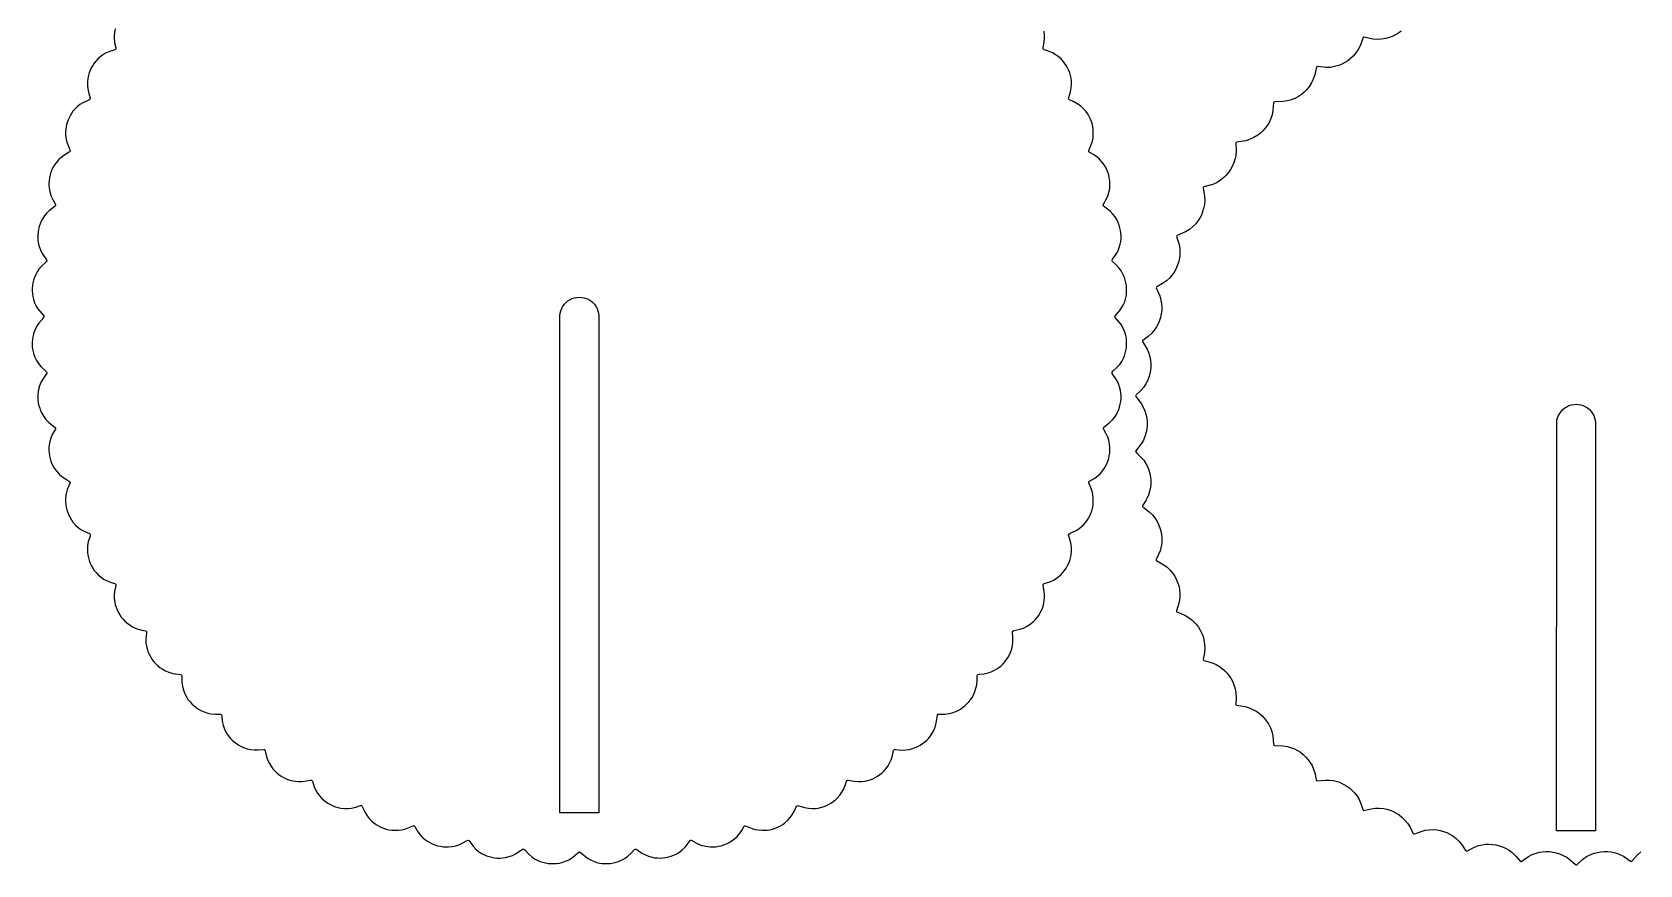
# Model space of a CAD drawing. Header units: centimetres. Extents: x 0.5 to 58.9, y 0.2 to 79.9.
# Drawn here: x 1.24 to 34.26, y 42.69 to 59.8 of the extents above; entities that cross this region are included whole.
import ezdxf

# ---------------------------------------------------------------- set-up
doc = ezdxf.new("R2010")
doc.units = ezdxf.units.CM
doc.layers.get('0').update_dxf_attribs({"lineweight": 25, "true_color": 0xffffff})

msp = doc.modelspace()

# ---------------------------------------------------------------- linework, layer by layer
for p, q in [((2.934, 59.794), (2.927, 59.721)), ((2.949, 59.871), (2.934, 59.794)), ((22.037, 59.745), (22.027, 59.819)), ((29.304, 59.781), (29.243, 59.744)), ((29.36, 59.822), (29.304, 59.781)), ((2.927, 59.721), (2.928, 59.655)), ((2.928, 59.655), (2.943, 59.55)), ((2.953, 59.448), (2.938, 59.438)), ((2.943, 59.55), (2.96, 59.475)), ((2.958, 59.457), (2.953, 59.448)), ((2.96, 59.475), (2.958, 59.457)), ((22.005, 59.475), (22.031, 59.598)), ((22.007, 59.457), (22.005, 59.475)), ((22.012, 59.448), (22.007, 59.457)), ((22.027, 59.438), (22.012, 59.448)), ((22.031, 59.598), (22.038, 59.676)), ((22.038, 59.676), (22.037, 59.745)), ((28.478, 59.441), (28.432, 59.373)), ((28.52, 59.522), (28.478, 59.441)), ((28.58, 59.691), (28.52, 59.522)), ((28.59, 59.698), (28.58, 59.691)), ((28.604, 59.7), (28.59, 59.698)), ((28.78, 59.659), (28.604, 59.7)), ((28.872, 59.652), (28.78, 59.659)), ((28.956, 59.655), (28.872, 59.652)), ((29.044, 59.67), (28.956, 59.655)), ((29.112, 59.688), (29.044, 59.67)), ((29.178, 59.713), (29.112, 59.688)), ((29.243, 59.744), (29.178, 59.713)), ((2.485, 59.117), (2.456, 59.067)), ((2.517, 59.165), (2.485, 59.117)), ((2.553, 59.209), (2.517, 59.165)), ((2.59, 59.249), (2.553, 59.209)), ((2.629, 59.284), (2.59, 59.249)), ((2.689, 59.33), (2.629, 59.284)), ((2.747, 59.365), (2.689, 59.33)), ((2.819, 59.398), (2.747, 59.365)), ((2.938, 59.438), (2.819, 59.398)), ((22.1, 59.414), (22.027, 59.438)), ((22.199, 59.375), (22.1, 59.414)), ((22.256, 59.343), (22.199, 59.375)), ((22.316, 59.301), (22.256, 59.343)), ((22.375, 59.249), (22.316, 59.301)), ((22.412, 59.209), (22.375, 59.249)), ((22.448, 59.165), (22.412, 59.209)), ((22.48, 59.117), (22.448, 59.165)), ((22.508, 59.067), (22.48, 59.117)), ((28.079, 59.116), (27.994, 59.091)), ((28.144, 59.142), (28.079, 59.116)), ((28.207, 59.175), (28.144, 59.142)), ((28.268, 59.214), (28.207, 59.175)), ((28.324, 59.258), (28.268, 59.214)), ((28.374, 59.306), (28.324, 59.258)), ((28.432, 59.373), (28.374, 59.306)), ((2.384, 58.853), (2.376, 58.774)), ((2.396, 58.907), (2.384, 58.853)), ((2.412, 58.961), (2.396, 58.907)), ((2.432, 59.015), (2.412, 58.961)), ((2.456, 59.067), (2.432, 59.015)), ((22.533, 59.015), (22.508, 59.067)), ((22.553, 58.961), (22.533, 59.015)), ((22.569, 58.907), (22.553, 58.961)), ((22.58, 58.853), (22.569, 58.907)), ((22.587, 58.8), (22.58, 58.853)), ((22.59, 58.724), (22.587, 58.8)), ((27.549, 58.817), (27.511, 58.743)), ((27.58, 58.903), (27.549, 58.817)), ((27.619, 59.079), (27.58, 58.903)), ((27.628, 59.088), (27.619, 59.079)), ((27.642, 59.092), (27.628, 59.088)), ((27.819, 59.073), (27.642, 59.092)), ((27.912, 59.077), (27.819, 59.073)), ((27.994, 59.091), (27.912, 59.077)), ((2.376, 58.774), (2.376, 58.7)), ((2.376, 58.7), (2.383, 58.634)), ((2.383, 58.634), (2.404, 58.542)), ((2.404, 58.542), (2.435, 58.445)), ((22.529, 58.433), (22.533, 58.46)), ((22.533, 58.46), (22.57, 58.576)), ((22.57, 58.576), (22.585, 58.655)), ((22.585, 58.655), (22.59, 58.724)), ((27.253, 58.479), (27.192, 58.445)), ((27.312, 58.52), (27.253, 58.479)), ((27.367, 58.565), (27.312, 58.52)), ((27.417, 58.616), (27.367, 58.565)), ((27.462, 58.669), (27.417, 58.616)), ((27.511, 58.743), (27.462, 58.669)), ((2.048, 58.128), (2.019, 58.08)), ((2.08, 58.173), (2.048, 58.128)), ((2.115, 58.214), (2.08, 58.173)), ((2.169, 58.267), (2.115, 58.214)), ((2.224, 58.31), (2.169, 58.267)), ((2.293, 58.353), (2.224, 58.31)), ((2.405, 58.404), (2.293, 58.353)), ((2.429, 58.419), (2.405, 58.404)), ((2.434, 58.428), (2.429, 58.419)), ((2.435, 58.445), (2.434, 58.428)), ((22.533, 58.423), (22.529, 58.433)), ((22.546, 58.411), (22.533, 58.423)), ((22.641, 58.369), (22.546, 58.411)), ((22.723, 58.323), (22.641, 58.369)), ((22.777, 58.283), (22.723, 58.323)), ((22.832, 58.233), (22.777, 58.283)), ((22.885, 58.173), (22.832, 58.233)), ((22.917, 58.128), (22.885, 58.173)), ((22.946, 58.08), (22.917, 58.128)), ((26.728, 58.187), (26.71, 58.1)), ((26.742, 58.352), (26.728, 58.187)), ((26.75, 58.362), (26.742, 58.352)), ((26.763, 58.368), (26.75, 58.362)), ((26.94, 58.372), (26.763, 58.368)), ((27.03, 58.387), (26.94, 58.372)), ((27.11, 58.41), (27.03, 58.387)), ((27.192, 58.445), (27.11, 58.41)), ((1.931, 57.809), (1.927, 57.754)), ((1.94, 57.864), (1.931, 57.809)), ((1.953, 57.92), (1.94, 57.864)), ((1.971, 57.975), (1.953, 57.92)), ((1.993, 58.028), (1.971, 57.975)), ((2.019, 58.08), (1.993, 58.028)), ((22.972, 58.028), (22.946, 58.08)), ((22.994, 57.975), (22.972, 58.028)), ((23.012, 57.92), (22.994, 57.975)), ((23.025, 57.864), (23.012, 57.92)), ((23.034, 57.809), (23.025, 57.864)), ((23.038, 57.754), (23.034, 57.809)), ((26.57, 57.827), (26.522, 57.773)), ((26.612, 57.884), (26.57, 57.827)), ((26.647, 57.943), (26.612, 57.884)), ((26.685, 58.023), (26.647, 57.943)), ((26.71, 58.1), (26.685, 58.023)), ((1.927, 57.754), (1.928, 57.676)), ((1.928, 57.676), (1.937, 57.604)), ((1.937, 57.604), (1.952, 57.54)), ((1.952, 57.54), (2.021, 57.366)), ((22.944, 57.366), (23.001, 57.503)), ((23.001, 57.503), (23.018, 57.56)), ((23.018, 57.56), (23.032, 57.627)), ((23.032, 57.627), (23.038, 57.701)), ((23.038, 57.701), (23.038, 57.754)), ((25.97, 57.532), (25.964, 57.521)), ((25.964, 57.521), (25.971, 57.353)), ((25.982, 57.539), (25.97, 57.532)), ((26.172, 57.569), (25.982, 57.539)), ((26.262, 57.598), (26.172, 57.569)), ((26.338, 57.634), (26.262, 57.598)), ((26.415, 57.681), (26.338, 57.634)), ((26.47, 57.725), (26.415, 57.681)), ((26.522, 57.773), (26.47, 57.725)), ((1.781, 57.173), (1.732, 57.115)), ((1.831, 57.22), (1.781, 57.173)), ((1.895, 57.268), (1.831, 57.22)), ((2.005, 57.332), (1.895, 57.268)), ((2.018, 57.346), (2.005, 57.332)), ((2.022, 57.355), (2.018, 57.346)), ((2.021, 57.366), (2.022, 57.355)), ((22.944, 57.35), (22.944, 57.366)), ((22.955, 57.337), (22.944, 57.35)), ((23.041, 57.286), (22.955, 57.337)), ((23.117, 57.234), (23.041, 57.286)), ((23.167, 57.189), (23.117, 57.234)), ((23.216, 57.135), (23.167, 57.189)), ((23.263, 57.072), (23.216, 57.135)), ((25.947, 57.185), (25.92, 57.101)), ((25.964, 57.264), (25.947, 57.185)), ((25.971, 57.353), (25.964, 57.264)), ((1.598, 56.809), (1.59, 56.752)), ((1.611, 56.865), (1.598, 56.809)), ((1.628, 56.92), (1.611, 56.865)), ((1.649, 56.974), (1.628, 56.92)), ((1.674, 57.024), (1.649, 56.974)), ((1.702, 57.072), (1.674, 57.024)), ((1.732, 57.115), (1.702, 57.072)), ((23.291, 57.024), (23.263, 57.072)), ((23.316, 56.974), (23.291, 57.024)), ((23.337, 56.92), (23.316, 56.974)), ((23.354, 56.865), (23.337, 56.92)), ((23.367, 56.809), (23.354, 56.865)), ((23.375, 56.752), (23.367, 56.809)), ((25.721, 56.813), (25.65, 56.756)), ((25.77, 56.862), (25.721, 56.813)), ((25.816, 56.917), (25.77, 56.862)), ((25.857, 56.976), (25.816, 56.917)), ((25.892, 57.038), (25.857, 56.976)), ((25.92, 57.101), (25.892, 57.038)), ((1.59, 56.752), (1.586, 56.696)), ((1.586, 56.696), (1.587, 56.641)), ((1.587, 56.641), (1.595, 56.562)), ((1.595, 56.562), (1.611, 56.491)), ((1.611, 56.491), (1.632, 56.427)), ((23.341, 56.447), (23.36, 56.514)), ((23.36, 56.514), (23.374, 56.588)), ((23.374, 56.588), (23.378, 56.641)), ((23.379, 56.696), (23.375, 56.752)), ((23.378, 56.641), (23.379, 56.696)), ((25.3, 56.611), (25.296, 56.598)), ((25.296, 56.598), (25.324, 56.432)), ((25.311, 56.62), (25.3, 56.611)), ((25.494, 56.672), (25.311, 56.62)), ((25.579, 56.712), (25.494, 56.672)), ((25.65, 56.756), (25.579, 56.712)), ((1.716, 56.226), (1.598, 56.136)), ((1.632, 56.427), (1.671, 56.344)), ((1.671, 56.344), (1.721, 56.257)), ((1.723, 56.24), (1.716, 56.226)), ((1.721, 56.257), (1.723, 56.24)), ((23.242, 56.245), (23.247, 56.263)), ((23.243, 56.235), (23.242, 56.245)), ((23.249, 56.226), (23.243, 56.235)), ((23.247, 56.263), (23.31, 56.374)), ((23.381, 56.123), (23.249, 56.226)), ((23.31, 56.374), (23.341, 56.447)), ((25.304, 56.174), (25.284, 56.108)), ((25.321, 56.26), (25.304, 56.174)), ((25.328, 56.342), (25.321, 56.26)), ((25.324, 56.432), (25.328, 56.342)), ((1.387, 55.808), (1.373, 55.753)), ((1.406, 55.862), (1.387, 55.808)), ((1.428, 55.913), (1.406, 55.862)), ((1.453, 55.961), (1.428, 55.913)), ((1.495, 56.025), (1.453, 55.961)), ((1.539, 56.079), (1.495, 56.025)), ((1.598, 56.136), (1.539, 56.079)), ((23.441, 56.062), (23.381, 56.123)), ((23.485, 56.004), (23.441, 56.062)), ((23.525, 55.937), (23.485, 56.004)), ((23.549, 55.888), (23.525, 55.937)), ((23.569, 55.835), (23.549, 55.888)), ((23.585, 55.781), (23.569, 55.835)), ((25.141, 55.864), (25.078, 55.799)), ((25.185, 55.919), (25.141, 55.864)), ((25.223, 55.979), (25.185, 55.919)), ((25.257, 56.042), (25.223, 55.979)), ((25.284, 56.108), (25.257, 56.042)), ((1.358, 55.638), (1.357, 55.581)), ((1.357, 55.581), (1.36, 55.525)), ((1.363, 55.696), (1.358, 55.638)), ((1.36, 55.525), (1.368, 55.471)), ((1.373, 55.753), (1.363, 55.696)), ((23.597, 55.724), (23.585, 55.781)), ((23.592, 55.445), (23.601, 55.498)), ((23.605, 55.667), (23.597, 55.724)), ((23.601, 55.498), (23.607, 55.553)), ((23.608, 55.609), (23.605, 55.667)), ((23.607, 55.553), (23.608, 55.609)), ((24.751, 55.612), (24.749, 55.599)), ((24.749, 55.599), (24.798, 55.436)), ((24.76, 55.623), (24.751, 55.612)), ((24.934, 55.697), (24.76, 55.623)), ((25.013, 55.746), (24.934, 55.697)), ((25.078, 55.799), (25.013, 55.746)), ((1.368, 55.471), (1.386, 55.395)), ((1.386, 55.395), (1.41, 55.327)), ((1.41, 55.327), (1.448, 55.251)), ((1.448, 55.251), (1.538, 55.122)), ((23.435, 55.135), (23.507, 55.235)), ((23.507, 55.235), (23.546, 55.307)), ((23.546, 55.307), (23.572, 55.372)), ((23.572, 55.372), (23.592, 55.445)), ((24.798, 55.436), (24.813, 55.347)), ((24.813, 55.199), (24.803, 55.131)), ((24.813, 55.347), (24.816, 55.265)), ((24.816, 55.265), (24.813, 55.199)), ((1.343, 54.873), (1.308, 54.806)), ((1.382, 54.931), (1.343, 54.873)), ((1.434, 54.992), (1.382, 54.931)), ((1.524, 55.073), (1.434, 54.992)), ((1.541, 55.095), (1.524, 55.073)), ((1.538, 55.122), (1.543, 55.105)), ((1.543, 55.105), (1.541, 55.095)), ((23.422, 55.1), (23.423, 55.11)), ((23.43, 55.085), (23.422, 55.1)), ((23.423, 55.11), (23.435, 55.135)), ((23.506, 55.016), (23.43, 55.085)), ((23.57, 54.947), (23.506, 55.016)), ((23.609, 54.893), (23.57, 54.947)), ((23.646, 54.829), (23.609, 54.893)), ((23.678, 54.757), (23.646, 54.829)), ((24.698, 54.869), (24.659, 54.812)), ((24.733, 54.93), (24.698, 54.869)), ((24.762, 54.995), (24.733, 54.93)), ((24.786, 55.063), (24.762, 54.995)), ((24.803, 55.131), (24.786, 55.063)), ((1.247, 54.593), (1.242, 54.535)), ((1.242, 54.535), (1.242, 54.477)), ((1.256, 54.65), (1.247, 54.593)), ((1.27, 54.704), (1.256, 54.65)), ((1.287, 54.757), (1.27, 54.704)), ((1.308, 54.806), (1.287, 54.757)), ((23.695, 54.704), (23.678, 54.757)), ((23.709, 54.65), (23.695, 54.704)), ((23.718, 54.593), (23.709, 54.65)), ((23.723, 54.535), (23.718, 54.593)), ((23.723, 54.477), (23.723, 54.535)), ((24.334, 54.557), (24.331, 54.545)), ((24.331, 54.545), (24.402, 54.382)), ((24.343, 54.568), (24.334, 54.557)), ((24.46, 54.633), (24.343, 54.568)), ((24.544, 54.692), (24.46, 54.633)), ((24.602, 54.746), (24.544, 54.692)), ((24.659, 54.812), (24.602, 54.746)), ((1.242, 54.477), (1.246, 54.42)), ((1.246, 54.42), (1.255, 54.365)), ((1.255, 54.365), (1.267, 54.311)), ((1.267, 54.311), (1.292, 54.237)), ((1.292, 54.237), (1.323, 54.171)), ((1.323, 54.171), (1.356, 54.114)), ((12.121, 54.122), (12.145, 54.166)), ((12.145, 54.166), (12.174, 54.207)), ((12.174, 54.207), (12.209, 54.244)), ((12.209, 54.244), (12.247, 54.276)), ((12.247, 54.276), (12.29, 54.303)), ((12.29, 54.303), (12.335, 54.324)), ((12.335, 54.324), (12.383, 54.339)), ((12.383, 54.339), (12.432, 54.349)), ((12.432, 54.349), (12.482, 54.352)), ((12.482, 54.352), (12.533, 54.349)), ((12.533, 54.349), (12.582, 54.339)), ((12.582, 54.339), (12.63, 54.324)), ((12.63, 54.324), (12.675, 54.303)), ((12.675, 54.303), (12.718, 54.276)), ((12.718, 54.276), (12.756, 54.244)), ((12.756, 54.244), (12.791, 54.207)), ((12.791, 54.207), (12.82, 54.166)), ((12.82, 54.166), (12.844, 54.122)), ((23.62, 54.132), (23.653, 54.192)), ((23.653, 54.192), (23.682, 54.261)), ((23.682, 54.261), (23.698, 54.311)), ((23.698, 54.311), (23.71, 54.365)), ((23.71, 54.365), (23.719, 54.42)), ((23.719, 54.42), (23.723, 54.477)), ((24.402, 54.382), (24.427, 54.295)), ((24.427, 54.295), (24.441, 54.214)), ((24.441, 54.214), (24.445, 54.148)), ((1.356, 54.114), (1.478, 53.968)), ((1.478, 53.936), (1.379, 53.822)), ((1.478, 53.968), (1.483, 53.952)), ((1.483, 53.952), (1.478, 53.936)), ((12.082, 43.752), (12.083, 53.977)), ((12.083, 53.977), (12.09, 54.027)), ((12.09, 54.027), (12.102, 54.076)), ((12.102, 54.076), (12.121, 54.122)), ((12.844, 54.122), (12.863, 54.076)), ((12.863, 54.076), (12.875, 54.027)), ((12.875, 54.027), (12.882, 53.977)), ((12.882, 53.977), (12.882, 43.752)), ((23.482, 53.952), (23.487, 53.968)), ((23.487, 53.936), (23.482, 53.952)), ((23.487, 53.968), (23.586, 54.082)), ((23.609, 53.79), (23.487, 53.936)), ((23.586, 54.082), (23.62, 54.132)), ((24.398, 53.871), (24.371, 53.806)), ((24.42, 53.939), (24.398, 53.871)), ((24.435, 54.009), (24.42, 53.939)), ((24.443, 54.08), (24.435, 54.009)), ((24.445, 54.148), (24.443, 54.08)), ((1.255, 53.539), (1.246, 53.484)), ((1.267, 53.593), (1.255, 53.539)), ((1.283, 53.643), (1.267, 53.593)), ((1.312, 53.712), (1.283, 53.643)), ((1.345, 53.772), (1.312, 53.712)), ((1.379, 53.822), (1.345, 53.772)), ((23.642, 53.733), (23.609, 53.79)), ((23.673, 53.667), (23.642, 53.733)), ((23.698, 53.593), (23.673, 53.667)), ((23.71, 53.539), (23.698, 53.593)), ((23.719, 53.484), (23.71, 53.539)), ((24.164, 53.544), (24.058, 53.466)), ((24.24, 53.613), (24.164, 53.544)), ((24.291, 53.673), (24.24, 53.613)), ((24.339, 53.745), (24.291, 53.673)), ((24.371, 53.806), (24.339, 53.745)), ((1.242, 53.427), (1.241, 53.398)), ((1.241, 53.398), (1.244, 53.34)), ((1.246, 53.484), (1.242, 53.427)), ((1.244, 53.34), (1.251, 53.283)), ((1.251, 53.283), (1.263, 53.227)), ((1.263, 53.227), (1.278, 53.173)), ((1.278, 53.173), (1.297, 53.122)), ((23.678, 53.147), (23.695, 53.2)), ((23.695, 53.2), (23.709, 53.254)), ((23.709, 53.254), (23.718, 53.311)), ((23.718, 53.311), (23.723, 53.369)), ((23.723, 53.427), (23.719, 53.484)), ((23.723, 53.369), (23.723, 53.427)), ((24.05, 53.454), (24.049, 53.441)), ((24.049, 53.441), (24.141, 53.287)), ((24.058, 53.466), (24.05, 53.454)), ((24.141, 53.287), (24.177, 53.204)), ((24.177, 53.204), (24.2, 53.125)), ((1.297, 53.122), (1.331, 53.052)), ((1.331, 53.052), (1.369, 52.991)), ((1.369, 52.991), (1.421, 52.926)), ((1.421, 52.926), (1.535, 52.819)), ((23.441, 52.831), (23.531, 52.912)), ((23.531, 52.912), (23.583, 52.973)), ((23.583, 52.973), (23.622, 53.031)), ((23.622, 53.031), (23.657, 53.098)), ((23.657, 53.098), (23.678, 53.147)), ((24.2, 53.125), (24.212, 53.06)), ((24.212, 52.849), (24.2, 52.779)), ((24.212, 53.06), (24.219, 52.991)), ((24.219, 52.92), (24.212, 52.849)), ((24.219, 52.991), (24.219, 52.92)), ((1.393, 52.532), (1.373, 52.459)), ((1.419, 52.597), (1.393, 52.532)), ((1.458, 52.669), (1.419, 52.597)), ((1.529, 52.769), (1.458, 52.669)), ((1.542, 52.794), (1.529, 52.769)), ((1.535, 52.819), (1.542, 52.804)), ((1.542, 52.804), (1.542, 52.794)), ((23.422, 52.799), (23.424, 52.809)), ((23.427, 52.782), (23.422, 52.799)), ((23.424, 52.809), (23.441, 52.831)), ((23.517, 52.653), (23.427, 52.782)), ((23.555, 52.577), (23.517, 52.653)), ((23.579, 52.509), (23.555, 52.577)), ((23.597, 52.433), (23.579, 52.509)), ((24.117, 52.57), (24.074, 52.503)), ((24.156, 52.647), (24.117, 52.57)), ((24.181, 52.711), (24.156, 52.647)), ((24.2, 52.779), (24.181, 52.711)), ((1.358, 52.351), (1.357, 52.295)), ((1.357, 52.295), (1.36, 52.237)), ((1.364, 52.406), (1.358, 52.351)), ((1.36, 52.237), (1.368, 52.18)), ((1.373, 52.459), (1.364, 52.406)), ((1.368, 52.18), (1.38, 52.123)), ((23.592, 52.151), (23.602, 52.208)), ((23.605, 52.379), (23.597, 52.433)), ((23.602, 52.208), (23.607, 52.266)), ((23.608, 52.323), (23.605, 52.379)), ((23.607, 52.266), (23.608, 52.323)), ((23.912, 52.337), (23.907, 52.324)), ((23.907, 52.324), (23.908, 52.311)), ((23.908, 52.311), (24.019, 52.169)), ((24.008, 52.426), (23.912, 52.337)), ((24.074, 52.503), (24.008, 52.426)), ((1.38, 52.123), (1.396, 52.069)), ((1.396, 52.069), (1.416, 52.016)), ((1.416, 52.016), (1.44, 51.967)), ((1.44, 51.967), (1.48, 51.9)), ((1.48, 51.9), (1.524, 51.842)), ((23.426, 51.825), (23.47, 51.879)), ((23.47, 51.879), (23.512, 51.943)), ((23.512, 51.943), (23.537, 51.991)), ((23.537, 51.991), (23.559, 52.042)), ((23.559, 52.042), (23.578, 52.096)), ((23.578, 52.096), (23.592, 52.151)), ((24.019, 52.169), (24.065, 52.09)), ((24.065, 52.09), (24.098, 52.014)), ((24.098, 52.014), (24.124, 51.928)), ((24.124, 51.928), (24.136, 51.86)), ((24.136, 51.86), (24.143, 51.789)), ((32.562, 51.827), (32.574, 51.876)), ((32.574, 51.876), (32.593, 51.922)), ((32.593, 51.922), (32.617, 51.966)), ((32.617, 51.966), (32.647, 52.007)), ((32.647, 52.007), (32.681, 52.044)), ((32.681, 52.044), (32.72, 52.076)), ((32.72, 52.076), (32.762, 52.103)), ((32.762, 52.103), (32.808, 52.124)), ((32.808, 52.124), (32.855, 52.139)), ((32.855, 52.139), (32.905, 52.149)), ((32.905, 52.149), (32.955, 52.152)), ((32.955, 52.152), (33.005, 52.149)), ((33.005, 52.149), (33.054, 52.139)), ((33.054, 52.139), (33.102, 52.124)), ((33.102, 52.124), (33.148, 52.103)), ((33.148, 52.103), (33.19, 52.076)), ((33.19, 52.076), (33.229, 52.044)), ((33.229, 52.044), (33.263, 52.007)), ((33.263, 52.007), (33.293, 51.966)), ((33.293, 51.966), (33.317, 51.922)), ((33.317, 51.922), (33.335, 51.876)), ((33.335, 51.876), (33.348, 51.827)), ((1.524, 51.842), (1.583, 51.781)), ((1.583, 51.781), (1.716, 51.678)), ((1.655, 51.53), (1.624, 51.457)), ((1.718, 51.641), (1.655, 51.53)), ((1.716, 51.678), (1.722, 51.669)), ((1.723, 51.659), (1.718, 51.641)), ((1.722, 51.669), (1.723, 51.659)), ((23.242, 51.664), (23.249, 51.678)), ((23.244, 51.647), (23.242, 51.664)), ((23.294, 51.56), (23.244, 51.647)), ((23.249, 51.678), (23.367, 51.768)), ((23.333, 51.477), (23.294, 51.56)), ((23.367, 51.768), (23.426, 51.825)), ((24.124, 51.578), (24.099, 51.492)), ((24.137, 51.646), (24.124, 51.578)), ((24.143, 51.717), (24.137, 51.646)), ((24.143, 51.789), (24.143, 51.717)), ((32.555, 43.385), (32.556, 51.777)), ((32.556, 51.777), (32.562, 51.827)), ((33.348, 51.827), (33.354, 51.777)), ((33.354, 51.777), (33.355, 43.385)), ((1.587, 51.263), (1.586, 51.208)), ((1.586, 51.208), (1.59, 51.152)), ((1.591, 51.316), (1.587, 51.263)), ((1.605, 51.39), (1.591, 51.316)), ((1.624, 51.457), (1.605, 51.39)), ((23.354, 51.413), (23.333, 51.477)), ((23.37, 51.342), (23.354, 51.413)), ((23.378, 51.263), (23.37, 51.342)), ((23.375, 51.152), (23.379, 51.208)), ((23.379, 51.208), (23.378, 51.263)), ((23.91, 51.198), (23.907, 51.189)), ((23.907, 51.189), (23.908, 51.176)), ((24.02, 51.337), (23.91, 51.198)), ((24.066, 51.416), (24.02, 51.337)), ((24.099, 51.492), (24.066, 51.416)), ((1.59, 51.152), (1.598, 51.095)), ((1.598, 51.095), (1.611, 51.039)), ((1.611, 51.039), (1.628, 50.984)), ((1.628, 50.984), (1.649, 50.93)), ((1.649, 50.93), (1.674, 50.88)), ((1.674, 50.88), (1.702, 50.832)), ((23.263, 50.832), (23.291, 50.88)), ((23.291, 50.88), (23.316, 50.93)), ((23.316, 50.93), (23.337, 50.984)), ((23.337, 50.984), (23.354, 51.039)), ((23.354, 51.039), (23.367, 51.095)), ((23.367, 51.095), (23.375, 51.152)), ((23.908, 51.176), (23.925, 51.154)), ((23.925, 51.154), (24.017, 51.068)), ((24.017, 51.068), (24.073, 51.002)), ((24.073, 51.002), (24.116, 50.936)), ((24.116, 50.936), (24.155, 50.859)), ((24.155, 50.859), (24.18, 50.795)), ((1.702, 50.832), (1.748, 50.769)), ((1.748, 50.769), (1.798, 50.715)), ((1.798, 50.715), (1.848, 50.67)), ((1.848, 50.67), (1.924, 50.618)), ((1.924, 50.618), (2.01, 50.567)), ((2.021, 50.538), (1.964, 50.401)), ((2.01, 50.567), (2.021, 50.554)), ((2.021, 50.554), (2.021, 50.538)), ((22.943, 50.549), (22.947, 50.558)), ((22.944, 50.538), (22.943, 50.549)), ((23.013, 50.364), (22.944, 50.538)), ((22.947, 50.558), (22.96, 50.572)), ((22.96, 50.572), (23.07, 50.636)), ((23.07, 50.636), (23.134, 50.684)), ((23.134, 50.684), (23.184, 50.731)), ((23.184, 50.731), (23.232, 50.789)), ((23.232, 50.789), (23.263, 50.832)), ((24.18, 50.795), (24.199, 50.727)), ((24.199, 50.727), (24.212, 50.657)), ((24.212, 50.657), (24.219, 50.586)), ((24.219, 50.586), (24.219, 50.515)), ((1.933, 50.277), (1.927, 50.203)), ((1.927, 50.203), (1.927, 50.15)), ((1.947, 50.344), (1.933, 50.277)), ((1.964, 50.401), (1.947, 50.344)), ((23.028, 50.3), (23.013, 50.364)), ((23.037, 50.228), (23.028, 50.3)), ((23.038, 50.15), (23.037, 50.228)), ((24.171, 50.284), (24.126, 50.19)), ((24.195, 50.361), (24.171, 50.284)), ((24.212, 50.446), (24.195, 50.361)), ((24.219, 50.515), (24.212, 50.446)), ((1.927, 50.15), (1.931, 50.095)), ((1.931, 50.095), (1.94, 50.04)), ((1.94, 50.04), (1.953, 49.984)), ((1.953, 49.984), (1.971, 49.929)), ((1.971, 49.929), (1.993, 49.876)), ((1.993, 49.876), (2.019, 49.824)), ((22.946, 49.824), (22.972, 49.876)), ((22.972, 49.876), (22.994, 49.929)), ((22.994, 49.929), (23.012, 49.984)), ((23.012, 49.984), (23.025, 50.04)), ((23.025, 50.04), (23.034, 50.095)), ((23.034, 50.095), (23.038, 50.15)), ((24.051, 50.068), (24.049, 50.055)), ((24.049, 50.055), (24.054, 50.042)), ((24.126, 50.19), (24.051, 50.068)), ((24.054, 50.042), (24.187, 49.941)), ((24.187, 49.941), (24.251, 49.879)), ((24.251, 49.879), (24.303, 49.815)), ((2.019, 49.824), (2.048, 49.776)), ((2.048, 49.776), (2.08, 49.731)), ((2.08, 49.731), (2.133, 49.671)), ((2.133, 49.671), (2.188, 49.621)), ((2.188, 49.621), (2.242, 49.581)), ((2.242, 49.581), (2.324, 49.535)), ((2.324, 49.535), (2.419, 49.493)), ((22.56, 49.5), (22.672, 49.551)), ((22.672, 49.551), (22.741, 49.594)), ((22.741, 49.594), (22.796, 49.637)), ((22.796, 49.637), (22.85, 49.69)), ((22.85, 49.69), (22.885, 49.731)), ((22.885, 49.731), (22.917, 49.776)), ((22.917, 49.776), (22.946, 49.824)), ((24.303, 49.815), (24.349, 49.741)), ((24.349, 49.741), (24.38, 49.679)), ((24.38, 49.679), (24.406, 49.612)), ((24.406, 49.612), (24.425, 49.544)), ((24.425, 49.544), (24.438, 49.473)), ((2.38, 49.249), (2.375, 49.18)), ((2.395, 49.328), (2.38, 49.249)), ((2.432, 49.444), (2.395, 49.328)), ((2.419, 49.493), (2.432, 49.481)), ((2.432, 49.481), (2.436, 49.471)), ((2.436, 49.471), (2.432, 49.444)), ((22.53, 49.459), (22.531, 49.476)), ((22.561, 49.361), (22.53, 49.459)), ((22.531, 49.476), (22.536, 49.485)), ((22.536, 49.485), (22.56, 49.5)), ((22.582, 49.27), (22.561, 49.361)), ((22.589, 49.204), (22.582, 49.27)), ((22.589, 49.13), (22.589, 49.204)), ((24.432, 49.23), (24.408, 49.139)), ((24.443, 49.313), (24.432, 49.23)), ((24.438, 49.473), (24.444, 49.403)), ((24.444, 49.403), (24.443, 49.313)), ((2.375, 49.18), (2.378, 49.104)), ((2.378, 49.104), (2.384, 49.051)), ((2.384, 49.051), (2.396, 48.997)), ((2.396, 48.997), (2.412, 48.943)), ((2.412, 48.943), (2.432, 48.889)), ((2.432, 48.889), (2.456, 48.837)), ((22.508, 48.837), (22.533, 48.889)), ((22.533, 48.889), (22.553, 48.943)), ((22.553, 48.943), (22.569, 48.997)), ((22.569, 48.997), (22.58, 49.051)), ((22.58, 49.051), (22.589, 49.13)), ((24.408, 49.139), (24.332, 48.965)), ((24.332, 48.965), (24.332, 48.951)), ((24.332, 48.951), (24.339, 48.94)), ((24.339, 48.94), (24.486, 48.855)), ((2.456, 48.837), (2.485, 48.787)), ((2.485, 48.787), (2.517, 48.739)), ((2.517, 48.739), (2.553, 48.695)), ((2.553, 48.695), (2.59, 48.655)), ((2.59, 48.655), (2.649, 48.603)), ((2.649, 48.603), (2.708, 48.561)), ((2.708, 48.561), (2.766, 48.529)), ((22.218, 48.539), (22.276, 48.574)), ((22.276, 48.574), (22.336, 48.62)), ((22.336, 48.62), (22.375, 48.655)), ((22.375, 48.655), (22.412, 48.695)), ((22.412, 48.695), (22.448, 48.739)), ((22.448, 48.739), (22.48, 48.787)), ((22.48, 48.787), (22.508, 48.837)), ((24.486, 48.855), (24.557, 48.801)), ((24.557, 48.801), (24.616, 48.744)), ((24.616, 48.744), (24.671, 48.675)), ((24.671, 48.675), (24.709, 48.617)), ((24.709, 48.617), (24.743, 48.555)), ((24.743, 48.555), (24.77, 48.489)), ((2.766, 48.529), (2.865, 48.49)), ((2.865, 48.49), (2.938, 48.466)), ((2.934, 48.306), (2.927, 48.228)), ((2.927, 48.228), (2.928, 48.159)), ((2.96, 48.429), (2.934, 48.306)), ((2.938, 48.466), (2.953, 48.456)), ((2.953, 48.456), (2.958, 48.447)), ((2.958, 48.447), (2.96, 48.429)), ((22.005, 48.429), (22.007, 48.447)), ((22.022, 48.354), (22.005, 48.429)), ((22.007, 48.447), (22.012, 48.456)), ((22.012, 48.456), (22.027, 48.466)), ((22.037, 48.249), (22.022, 48.354)), ((22.027, 48.466), (22.146, 48.506)), ((22.038, 48.183), (22.037, 48.249)), ((22.146, 48.506), (22.218, 48.539)), ((24.77, 48.489), (24.792, 48.42)), ((24.792, 48.42), (24.806, 48.352)), ((24.806, 48.352), (24.816, 48.263)), ((24.816, 48.263), (24.815, 48.179)), ((2.928, 48.159), (2.938, 48.085)), ((2.938, 48.085), (2.949, 48.033)), ((2.949, 48.033), (2.965, 47.981)), ((2.965, 47.981), (2.986, 47.928)), ((2.986, 47.928), (3.011, 47.877)), ((21.954, 47.877), (21.979, 47.928)), ((21.979, 47.928), (22, 47.981)), ((22, 47.981), (22.016, 48.033)), ((22.016, 48.033), (22.031, 48.11)), ((22.031, 48.11), (22.038, 48.183)), ((24.802, 48.086), (24.75, 47.91)), ((24.75, 47.91), (24.75, 47.896)), ((24.75, 47.896), (24.756, 47.885)), ((24.756, 47.885), (24.918, 47.815)), ((24.815, 48.179), (24.802, 48.086)), ((3.011, 47.877), (3.04, 47.827)), ((3.04, 47.827), (3.073, 47.779)), ((3.073, 47.779), (3.109, 47.735)), ((3.109, 47.735), (3.148, 47.694)), ((3.148, 47.694), (3.189, 47.657)), ((3.189, 47.657), (3.253, 47.61)), ((3.253, 47.61), (3.317, 47.573)), ((3.317, 47.573), (3.378, 47.546)), ((21.531, 47.528), (21.607, 47.554)), ((21.607, 47.554), (21.669, 47.585)), ((21.669, 47.585), (21.733, 47.625)), ((21.733, 47.625), (21.775, 47.657)), ((21.775, 47.657), (21.817, 47.694)), ((21.817, 47.694), (21.856, 47.735)), ((21.856, 47.735), (21.892, 47.779)), ((21.892, 47.779), (21.925, 47.827)), ((21.925, 47.827), (21.954, 47.877)), ((24.918, 47.815), (24.995, 47.77)), ((24.995, 47.77), (25.061, 47.72)), ((25.061, 47.72), (25.109, 47.675)), ((25.109, 47.675), (25.155, 47.624)), ((25.155, 47.624), (25.197, 47.568)), ((25.197, 47.568), (25.234, 47.507)), ((3.378, 47.546), (3.468, 47.519)), ((3.468, 47.519), (3.568, 47.497)), ((3.568, 47.497), (3.582, 47.488)), ((3.588, 47.451), (3.576, 47.328)), ((3.576, 47.328), (3.579, 47.247)), ((3.579, 47.247), (3.589, 47.178)), ((3.582, 47.488), (3.587, 47.479)), ((3.587, 47.479), (3.588, 47.451)), ((21.376, 47.467), (21.38, 47.484)), ((21.387, 47.363), (21.376, 47.467)), ((21.38, 47.484), (21.387, 47.492)), ((21.38, 47.202), (21.388, 47.269)), ((21.387, 47.492), (21.404, 47.5)), ((21.388, 47.269), (21.387, 47.363)), ((21.404, 47.5), (21.531, 47.528)), ((25.234, 47.507), (25.266, 47.442)), ((25.266, 47.442), (25.291, 47.376)), ((25.291, 47.376), (25.309, 47.31)), ((25.309, 47.31), (25.324, 47.225)), ((25.324, 47.225), (25.328, 47.145)), ((3.589, 47.178), (3.608, 47.104)), ((3.608, 47.104), (3.626, 47.054)), ((3.626, 47.054), (3.649, 47.003)), ((3.649, 47.003), (3.676, 46.954)), ((3.676, 46.954), (3.707, 46.906)), ((3.707, 46.906), (3.743, 46.86)), ((21.222, 46.86), (21.258, 46.906)), ((21.258, 46.906), (21.289, 46.954)), ((21.289, 46.954), (21.316, 47.003)), ((21.316, 47.003), (21.339, 47.054)), ((21.339, 47.054), (21.364, 47.129)), ((21.364, 47.129), (21.38, 47.202)), ((25.32, 47.043), (25.296, 46.912)), ((25.296, 46.912), (25.298, 46.897)), ((25.298, 46.897), (25.306, 46.887)), ((25.328, 47.145), (25.32, 47.043)), ((3.743, 46.86), (3.782, 46.817)), ((3.782, 46.817), (3.823, 46.778)), ((3.823, 46.778), (3.867, 46.742)), ((3.867, 46.742), (3.912, 46.712)), ((3.912, 46.712), (3.98, 46.673)), ((3.98, 46.673), (4.047, 46.645)), ((4.047, 46.645), (4.129, 46.622)), ((4.129, 46.622), (4.295, 46.6)), ((4.295, 46.6), (4.305, 46.594)), ((4.305, 46.594), (4.312, 46.586)), ((4.312, 46.586), (4.316, 46.568)), ((4.316, 46.568), (4.317, 46.441)), ((20.649, 46.475), (20.65, 46.575)), ((20.65, 46.575), (20.656, 46.591)), ((20.656, 46.591), (20.665, 46.597)), ((20.665, 46.597), (20.692, 46.604)), ((20.692, 46.604), (20.799, 46.615)), ((20.799, 46.615), (20.875, 46.632)), ((20.875, 46.632), (20.94, 46.654)), ((20.94, 46.654), (21.007, 46.685)), ((21.007, 46.685), (21.053, 46.712)), ((21.053, 46.712), (21.098, 46.742)), ((21.098, 46.742), (21.142, 46.778)), ((21.142, 46.778), (21.183, 46.817)), ((21.183, 46.817), (21.222, 46.86)), ((25.306, 46.887), (25.477, 46.838)), ((25.477, 46.838), (25.56, 46.802)), ((25.56, 46.802), (25.631, 46.761)), ((25.631, 46.761), (25.684, 46.722)), ((25.684, 46.722), (25.736, 46.677)), ((25.736, 46.677), (25.785, 46.626)), ((25.785, 46.626), (25.829, 46.57)), ((25.829, 46.57), (25.868, 46.51)), ((4.317, 46.441), (4.327, 46.362)), ((4.327, 46.362), (4.343, 46.295)), ((4.343, 46.295), (4.368, 46.224)), ((20.574, 46.176), (20.606, 46.248)), ((20.606, 46.248), (20.628, 46.318)), ((20.628, 46.318), (20.642, 46.383)), ((20.642, 46.383), (20.649, 46.475)), ((25.868, 46.51), (25.901, 46.447)), ((25.901, 46.447), (25.927, 46.384)), ((25.927, 46.384), (25.952, 46.301)), ((25.952, 46.301), (25.966, 46.222)), ((4.368, 46.224), (4.391, 46.176)), ((4.391, 46.176), (4.418, 46.128)), ((4.418, 46.128), (4.449, 46.081)), ((4.449, 46.081), (4.484, 46.036)), ((4.484, 46.036), (4.524, 45.993)), ((4.524, 45.993), (4.566, 45.954)), ((4.566, 45.954), (4.611, 45.918)), ((4.611, 45.918), (4.658, 45.887)), ((20.307, 45.887), (20.354, 45.918)), ((20.354, 45.918), (20.399, 45.954)), ((20.399, 45.954), (20.441, 45.993)), ((20.441, 45.993), (20.48, 46.036)), ((20.48, 46.036), (20.516, 46.081)), ((20.516, 46.081), (20.547, 46.128)), ((20.547, 46.128), (20.574, 46.176)), ((25.971, 46.121), (25.963, 45.989)), ((25.963, 45.989), (25.967, 45.975)), ((25.966, 46.222), (25.971, 46.121)), ((25.967, 45.975), (25.977, 45.967)), ((25.977, 45.967), (26.154, 45.939)), ((26.154, 45.939), (26.241, 45.914)), ((26.241, 45.914), (26.317, 45.881)), ((4.658, 45.887), (4.706, 45.86)), ((4.706, 45.86), (4.778, 45.828)), ((4.778, 45.828), (4.848, 45.806)), ((4.848, 45.806), (4.913, 45.793)), ((4.913, 45.793), (5.005, 45.785)), ((5.005, 45.785), (5.106, 45.785)), ((5.106, 45.785), (5.121, 45.778)), ((5.121, 45.778), (5.128, 45.77)), ((5.128, 45.77), (5.135, 45.742)), ((5.135, 45.742), (5.146, 45.636)), ((5.146, 45.636), (5.162, 45.559)), ((19.789, 45.517), (19.812, 45.599)), ((19.812, 45.599), (19.835, 45.764)), ((19.835, 45.764), (19.84, 45.774)), ((19.84, 45.774), (19.848, 45.781)), ((19.848, 45.781), (19.866, 45.786)), ((19.866, 45.786), (19.994, 45.786)), ((19.994, 45.786), (20.073, 45.796)), ((20.073, 45.796), (20.14, 45.812)), ((20.14, 45.812), (20.211, 45.838)), ((20.211, 45.838), (20.259, 45.86)), ((20.259, 45.86), (20.307, 45.887)), ((26.317, 45.881), (26.394, 45.837)), ((26.394, 45.837), (26.45, 45.796)), ((26.45, 45.796), (26.504, 45.749)), ((26.504, 45.749), (26.553, 45.697)), ((26.553, 45.697), (26.597, 45.641)), ((26.597, 45.641), (26.635, 45.582)), ((26.635, 45.582), (26.676, 45.503)), ((5.162, 45.559), (5.184, 45.495)), ((5.184, 45.495), (5.216, 45.427)), ((5.216, 45.427), (5.242, 45.381)), ((5.242, 45.381), (5.273, 45.336)), ((5.273, 45.336), (5.308, 45.293)), ((5.308, 45.293), (5.348, 45.251)), ((5.348, 45.251), (5.39, 45.212)), ((19.575, 45.212), (19.617, 45.251)), ((19.617, 45.251), (19.657, 45.293)), ((19.657, 45.293), (19.692, 45.336)), ((19.692, 45.336), (19.723, 45.381)), ((19.723, 45.381), (19.761, 45.45)), ((19.761, 45.45), (19.789, 45.517)), ((26.676, 45.503), (26.705, 45.425)), ((26.705, 45.425), (26.726, 45.335)), ((26.726, 45.335), (26.741, 45.157)), ((5.39, 45.212), (5.436, 45.177)), ((5.436, 45.177), (5.484, 45.146)), ((5.484, 45.146), (5.534, 45.118)), ((5.534, 45.118), (5.584, 45.096)), ((5.584, 45.096), (5.66, 45.07)), ((5.66, 45.07), (5.732, 45.054)), ((5.732, 45.054), (5.799, 45.047)), ((5.799, 45.047), (5.894, 45.048)), ((5.894, 45.048), (5.997, 45.058)), ((5.997, 45.058), (6.014, 45.054)), ((6.014, 45.054), (6.022, 45.048)), ((6.022, 45.048), (6.03, 45.03)), ((6.03, 45.03), (6.058, 44.904)), ((18.888, 44.848), (18.916, 44.937)), ((18.916, 44.937), (18.937, 45.037)), ((18.937, 45.037), (18.946, 45.052)), ((18.946, 45.052), (18.956, 45.057)), ((18.956, 45.057), (18.983, 45.058)), ((18.983, 45.058), (19.106, 45.046)), ((19.106, 45.046), (19.187, 45.048)), ((19.187, 45.048), (19.256, 45.058)), ((19.256, 45.058), (19.33, 45.077)), ((19.33, 45.077), (19.381, 45.096)), ((19.381, 45.096), (19.431, 45.118)), ((19.431, 45.118), (19.481, 45.146)), ((19.481, 45.146), (19.529, 45.177)), ((19.529, 45.177), (19.575, 45.212)), ((26.741, 45.157), (26.747, 45.145)), ((26.747, 45.145), (26.758, 45.138)), ((26.758, 45.138), (26.938, 45.132)), ((26.938, 45.132), (27.029, 45.118)), ((27.029, 45.118), (27.108, 45.094)), ((27.108, 45.094), (27.17, 45.069)), ((27.17, 45.069), (27.231, 45.038)), ((27.231, 45.038), (27.291, 45)), ((27.291, 45), (27.347, 44.956)), ((27.347, 44.956), (27.399, 44.907)), ((6.058, 44.904), (6.085, 44.828)), ((6.085, 44.828), (6.115, 44.766)), ((6.115, 44.766), (6.155, 44.701)), ((6.155, 44.701), (6.188, 44.659)), ((6.188, 44.659), (6.224, 44.618)), ((6.224, 44.618), (6.265, 44.579)), ((18.7, 44.579), (18.74, 44.618)), ((18.74, 44.618), (18.777, 44.659)), ((18.777, 44.659), (18.824, 44.723)), ((18.824, 44.723), (18.861, 44.787)), ((18.861, 44.787), (18.888, 44.848)), ((27.399, 44.907), (27.446, 44.854)), ((27.446, 44.854), (27.487, 44.799)), ((27.487, 44.799), (27.531, 44.725)), ((27.531, 44.725), (27.563, 44.653)), ((27.563, 44.653), (27.592, 44.557)), ((6.265, 44.579), (6.31, 44.542)), ((6.31, 44.542), (6.357, 44.509)), ((6.357, 44.509), (6.407, 44.48)), ((6.407, 44.48), (6.459, 44.455)), ((6.459, 44.455), (6.511, 44.435)), ((6.511, 44.435), (6.564, 44.419)), ((6.564, 44.419), (6.641, 44.403)), ((6.641, 44.403), (6.713, 44.397)), ((6.713, 44.397), (6.779, 44.397)), ((6.779, 44.397), (6.885, 44.413)), ((6.885, 44.413), (6.96, 44.429)), ((6.96, 44.429), (6.978, 44.428)), ((6.978, 44.428), (6.987, 44.423)), ((6.987, 44.423), (6.997, 44.408)), ((6.997, 44.408), (7.036, 44.289)), ((7.036, 44.289), (7.069, 44.217)), ((17.905, 44.236), (17.945, 44.335)), ((17.945, 44.335), (17.968, 44.408)), ((17.968, 44.408), (17.978, 44.423)), ((17.978, 44.423), (17.987, 44.428)), ((17.987, 44.428), (18.005, 44.429)), ((18.005, 44.429), (18.128, 44.404)), ((18.128, 44.404), (18.207, 44.396)), ((18.207, 44.396), (18.275, 44.398)), ((18.275, 44.398), (18.35, 44.407)), ((18.35, 44.407), (18.401, 44.419)), ((18.401, 44.419), (18.454, 44.435)), ((18.454, 44.435), (18.506, 44.455)), ((18.506, 44.455), (18.558, 44.48)), ((18.558, 44.48), (18.608, 44.509)), ((18.608, 44.509), (18.655, 44.542)), ((18.655, 44.542), (18.7, 44.579)), ((27.592, 44.557), (27.616, 44.43)), ((27.616, 44.43), (27.624, 44.418)), ((27.624, 44.418), (27.636, 44.413)), ((27.636, 44.413), (27.801, 44.43)), ((27.801, 44.43), (27.89, 44.429)), ((27.89, 44.429), (27.971, 44.418)), ((27.971, 44.418), (28.056, 44.396)), ((28.056, 44.396), (28.121, 44.372)), ((28.121, 44.372), (28.185, 44.341)), ((28.185, 44.341), (28.246, 44.305)), ((28.246, 44.305), (28.304, 44.263)), ((28.304, 44.263), (28.357, 44.216)), ((7.069, 44.217), (7.105, 44.158)), ((7.105, 44.158), (7.15, 44.099)), ((7.15, 44.099), (7.186, 44.06)), ((7.186, 44.06), (7.226, 44.022)), ((7.226, 44.022), (7.27, 43.987)), ((7.27, 43.987), (7.317, 43.955)), ((7.317, 43.955), (7.367, 43.926)), ((7.367, 43.926), (7.42, 43.901)), ((17.545, 43.901), (17.597, 43.926)), ((17.597, 43.926), (17.648, 43.955)), ((17.648, 43.955), (17.695, 43.987)), ((17.695, 43.987), (17.739, 44.022)), ((17.739, 44.022), (17.779, 44.06)), ((17.779, 44.06), (17.831, 44.118)), ((17.831, 44.118), (17.873, 44.178)), ((17.873, 44.178), (17.905, 44.236)), ((28.357, 44.216), (28.403, 44.167)), ((28.403, 44.167), (28.456, 44.098)), ((28.456, 44.098), (28.496, 44.031)), ((28.496, 44.031), (28.541, 43.926)), ((28.541, 43.926), (28.574, 43.823)), ((7.42, 43.901), (7.474, 43.881)), ((7.474, 43.881), (7.528, 43.865)), ((7.528, 43.865), (7.582, 43.854)), ((7.582, 43.854), (7.661, 43.845)), ((7.661, 43.845), (7.734, 43.845)), ((7.734, 43.845), (7.801, 43.852)), ((7.801, 43.852), (7.892, 43.873)), ((7.892, 43.873), (7.989, 43.905)), ((7.989, 43.905), (8.006, 43.904)), ((8.006, 43.904), (8.015, 43.898)), ((8.015, 43.898), (8.03, 43.875)), ((8.03, 43.875), (8.081, 43.763)), ((8.081, 43.763), (8.124, 43.694)), ((8.124, 43.694), (8.167, 43.639)), ((8.167, 43.639), (8.221, 43.584)), ((12.882, 43.752), (12.082, 43.752)), ((16.703, 43.55), (16.763, 43.602)), ((16.763, 43.602), (16.813, 43.657)), ((16.813, 43.657), (16.853, 43.711)), ((16.853, 43.711), (16.899, 43.794)), ((16.899, 43.794), (16.942, 43.889)), ((16.942, 43.889), (16.954, 43.902)), ((16.954, 43.902), (16.964, 43.905)), ((16.964, 43.905), (16.991, 43.901)), ((16.991, 43.901), (17.106, 43.864)), ((17.106, 43.864), (17.185, 43.849)), ((17.185, 43.849), (17.254, 43.844)), ((17.254, 43.844), (17.33, 43.847)), ((17.33, 43.847), (17.383, 43.854)), ((17.383, 43.854), (17.437, 43.865)), ((17.437, 43.865), (17.491, 43.881)), ((17.491, 43.881), (17.545, 43.901)), ((28.574, 43.823), (28.583, 43.81)), ((28.583, 43.81), (28.594, 43.805)), ((28.594, 43.805), (28.623, 43.807)), ((28.623, 43.807), (28.746, 43.839)), ((28.746, 43.839), (28.832, 43.851)), ((28.832, 43.851), (28.911, 43.852)), ((28.911, 43.852), (28.997, 43.843)), ((28.997, 43.843), (29.065, 43.829)), ((29.065, 43.829), (29.132, 43.809)), ((29.132, 43.809), (29.198, 43.782)), ((29.198, 43.782), (29.262, 43.749)), ((29.262, 43.749), (29.321, 43.711)), ((29.321, 43.711), (29.376, 43.669)), ((29.376, 43.669), (29.438, 43.608)), ((29.438, 43.608), (29.49, 43.546)), ((8.221, 43.584), (8.262, 43.55)), ((8.262, 43.55), (8.307, 43.518)), ((8.307, 43.518), (8.355, 43.488)), ((8.355, 43.488), (8.406, 43.462)), ((8.406, 43.462), (8.46, 43.44)), ((8.46, 43.44), (8.515, 43.422)), ((8.515, 43.422), (8.57, 43.409)), ((8.57, 43.409), (8.626, 43.401)), ((8.626, 43.401), (8.68, 43.396)), ((8.68, 43.396), (8.759, 43.398)), ((8.759, 43.398), (8.831, 43.407)), ((8.831, 43.407), (8.894, 43.422)), ((8.894, 43.422), (9.068, 43.491)), ((9.068, 43.491), (9.079, 43.491)), ((9.079, 43.491), (9.089, 43.488)), ((9.089, 43.488), (9.102, 43.474)), ((9.102, 43.474), (9.166, 43.364)), ((9.166, 43.364), (9.214, 43.301)), ((9.214, 43.301), (9.262, 43.251)), ((15.666, 43.218), (15.72, 43.267)), ((15.72, 43.267), (15.764, 43.317)), ((15.764, 43.317), (15.817, 43.393)), ((15.817, 43.393), (15.867, 43.48)), ((15.867, 43.48), (15.881, 43.49)), ((15.881, 43.49), (15.897, 43.491)), ((15.897, 43.491), (16.033, 43.434)), ((16.033, 43.434), (16.091, 43.416)), ((16.091, 43.416), (16.157, 43.403)), ((16.157, 43.403), (16.232, 43.396)), ((16.232, 43.396), (16.284, 43.396)), ((16.284, 43.396), (16.339, 43.401)), ((16.339, 43.401), (16.395, 43.409)), ((16.395, 43.409), (16.45, 43.422)), ((16.45, 43.422), (16.505, 43.44)), ((16.505, 43.44), (16.559, 43.462)), ((16.559, 43.462), (16.61, 43.488)), ((16.61, 43.488), (16.658, 43.518)), ((16.658, 43.518), (16.703, 43.55)), ((29.49, 43.546), (29.545, 43.458)), ((29.545, 43.458), (29.603, 43.335)), ((29.603, 43.335), (29.613, 43.325)), ((29.613, 43.325), (29.625, 43.321)), ((29.625, 43.321), (29.661, 43.33)), ((29.661, 43.33), (29.773, 43.375)), ((29.773, 43.375), (29.857, 43.397)), ((29.857, 43.397), (29.936, 43.408)), ((29.936, 43.408), (30.023, 43.41)), ((30.023, 43.41), (30.092, 43.404)), ((30.092, 43.404), (30.161, 43.392)), ((30.161, 43.392), (30.23, 43.373)), ((30.23, 43.373), (30.297, 43.348)), ((30.297, 43.348), (30.361, 43.317)), ((30.361, 43.317), (30.42, 43.282)), ((30.42, 43.282), (30.489, 43.229)), ((33.355, 43.385), (32.555, 43.385)), ((9.262, 43.251), (9.319, 43.202)), ((9.319, 43.202), (9.363, 43.172)), ((9.363, 43.172), (9.41, 43.143)), ((9.41, 43.143), (9.461, 43.119)), ((9.461, 43.119), (9.514, 43.097)), ((9.514, 43.097), (9.569, 43.08)), ((9.569, 43.08), (9.626, 43.067)), ((9.626, 43.067), (9.683, 43.059)), ((9.683, 43.059), (9.739, 43.055)), ((9.739, 43.055), (9.794, 43.056)), ((9.794, 43.056), (9.872, 43.064)), ((9.872, 43.064), (9.944, 43.08)), ((9.944, 43.08), (10.007, 43.101)), ((10.007, 43.101), (10.091, 43.141)), ((10.091, 43.141), (10.178, 43.19)), ((10.178, 43.19), (10.195, 43.193)), ((10.195, 43.193), (10.209, 43.185)), ((10.209, 43.185), (10.298, 43.067)), ((10.298, 43.067), (10.355, 43.009)), ((10.355, 43.009), (10.41, 42.964)), ((10.41, 42.964), (10.474, 42.922)), ((11.183, 42.917), (11.313, 43.007)), ((11.313, 43.007), (11.33, 43.012)), ((11.33, 43.012), (11.34, 43.01)), ((11.34, 43.01), (11.361, 42.994)), ((11.361, 42.994), (11.443, 42.904)), ((12.321, 42.826), (12.467, 42.947)), ((12.467, 42.947), (12.482, 42.952)), ((12.482, 42.952), (12.498, 42.947)), ((12.498, 42.947), (12.612, 42.849)), ((13.546, 42.928), (13.615, 43.004)), ((13.615, 43.004), (13.63, 43.012)), ((13.63, 43.012), (13.641, 43.012)), ((13.641, 43.012), (13.665, 42.999)), ((13.665, 42.999), (13.766, 42.927)), ((14.468, 42.909), (14.535, 42.95)), ((14.535, 42.95), (14.592, 42.994)), ((14.592, 42.994), (14.654, 43.053)), ((14.654, 43.053), (14.756, 43.185)), ((14.756, 43.185), (14.766, 43.191)), ((14.766, 43.191), (14.776, 43.193)), ((14.776, 43.193), (14.794, 43.188)), ((14.794, 43.188), (14.904, 43.125)), ((14.904, 43.125), (14.978, 43.094)), ((14.978, 43.094), (15.044, 43.074)), ((15.044, 43.074), (15.118, 43.061)), ((15.118, 43.061), (15.171, 43.056)), ((15.171, 43.056), (15.226, 43.055)), ((15.226, 43.055), (15.282, 43.059)), ((15.282, 43.059), (15.339, 43.067)), ((15.339, 43.067), (15.396, 43.08)), ((15.396, 43.08), (15.451, 43.097)), ((15.451, 43.097), (15.504, 43.119)), ((15.504, 43.119), (15.555, 43.143)), ((15.555, 43.143), (15.602, 43.172)), ((15.602, 43.172), (15.666, 43.218)), ((30.489, 43.229), (30.547, 43.174)), ((30.547, 43.174), (30.612, 43.094)), ((30.612, 43.094), (30.685, 42.981)), ((30.685, 42.981), (30.696, 42.972)), ((30.696, 42.972), (30.709, 42.97)), ((30.709, 42.97), (30.865, 43.05)), ((30.865, 43.05), (30.95, 43.081)), ((30.95, 43.081), (31.03, 43.1)), ((31.03, 43.1), (31.095, 43.108)), ((31.095, 43.108), (31.164, 43.111)), ((31.164, 43.111), (31.234, 43.107)), ((31.234, 43.107), (31.305, 43.097)), ((31.305, 43.097), (31.375, 43.08)), ((31.375, 43.08), (31.441, 43.057)), ((31.441, 43.057), (31.504, 43.029)), ((31.504, 43.029), (31.579, 42.986)), ((31.579, 42.986), (31.644, 42.938)), ((31.644, 42.938), (31.717, 42.868)), ((32.132, 42.928), (32.196, 42.944)), ((32.196, 42.944), (32.264, 42.955)), ((32.264, 42.955), (32.335, 42.96)), ((32.335, 42.96), (32.406, 42.958)), ((32.406, 42.958), (32.477, 42.95)), ((32.477, 42.95), (32.546, 42.935)), ((32.546, 42.935), (32.612, 42.915)), ((33.325, 42.924), (33.392, 42.942)), ((33.392, 42.942), (33.462, 42.954)), ((33.462, 42.954), (33.534, 42.96)), ((33.534, 42.96), (33.605, 42.958)), ((33.605, 42.958), (33.675, 42.951)), ((33.675, 42.951), (33.762, 42.932)), ((33.762, 42.932), (33.841, 42.905)), ((34.217, 42.894), (34.285, 42.954)), ((10.474, 42.922), (10.522, 42.897)), ((10.522, 42.897), (10.572, 42.875)), ((10.572, 42.875), (10.626, 42.857)), ((10.626, 42.857), (10.682, 42.843)), ((10.682, 42.843), (10.739, 42.833)), ((10.739, 42.833), (10.796, 42.827)), ((10.796, 42.827), (10.854, 42.826)), ((10.854, 42.826), (10.909, 42.83)), ((10.909, 42.83), (10.963, 42.837)), ((10.963, 42.837), (11.039, 42.855)), ((11.039, 42.855), (11.107, 42.88)), ((11.107, 42.88), (11.183, 42.917)), ((11.443, 42.904), (11.504, 42.851)), ((11.504, 42.851), (11.561, 42.813)), ((11.561, 42.813), (11.628, 42.777)), ((11.628, 42.777), (11.678, 42.757)), ((11.678, 42.757), (11.73, 42.739)), ((11.73, 42.739), (11.785, 42.726)), ((11.785, 42.726), (11.842, 42.717)), ((11.842, 42.717), (11.899, 42.712)), ((11.899, 42.712), (11.957, 42.711)), ((11.957, 42.711), (12.014, 42.716)), ((12.014, 42.716), (12.07, 42.724)), ((12.07, 42.724), (12.123, 42.737)), ((12.123, 42.737), (12.198, 42.762)), ((12.198, 42.762), (12.264, 42.792)), ((12.264, 42.792), (12.321, 42.826)), ((12.612, 42.849), (12.662, 42.814)), ((12.662, 42.814), (12.722, 42.781)), ((12.722, 42.781), (12.791, 42.752)), ((12.791, 42.752), (12.842, 42.737)), ((12.842, 42.737), (12.895, 42.724)), ((12.895, 42.724), (12.951, 42.716)), ((12.951, 42.716), (13.008, 42.711)), ((13.008, 42.711), (13.066, 42.712)), ((13.066, 42.712), (13.123, 42.717)), ((13.123, 42.717), (13.18, 42.726)), ((13.18, 42.726), (13.235, 42.739)), ((13.235, 42.739), (13.287, 42.757)), ((13.287, 42.757), (13.36, 42.788)), ((13.36, 42.788), (13.424, 42.825)), ((13.424, 42.825), (13.478, 42.865)), ((13.478, 42.865), (13.546, 42.928)), ((13.766, 42.927), (13.837, 42.889)), ((13.837, 42.889), (13.902, 42.863)), ((13.902, 42.863), (13.975, 42.843)), ((13.975, 42.843), (14.028, 42.833)), ((14.028, 42.833), (14.083, 42.828)), ((14.083, 42.828), (14.14, 42.826)), ((14.14, 42.826), (14.197, 42.829)), ((14.197, 42.829), (14.255, 42.837)), ((14.255, 42.837), (14.311, 42.849)), ((14.311, 42.849), (14.366, 42.866)), ((14.366, 42.866), (14.418, 42.886)), ((14.418, 42.886), (14.468, 42.909)), ((31.717, 42.868), (31.803, 42.765)), ((31.803, 42.765), (31.815, 42.758)), ((31.815, 42.758), (31.828, 42.758)), ((31.828, 42.758), (31.974, 42.858)), ((31.974, 42.858), (32.055, 42.899)), ((32.055, 42.899), (32.132, 42.928)), ((32.612, 42.915), (32.692, 42.881)), ((32.692, 42.881), (32.761, 42.842)), ((32.761, 42.842), (32.842, 42.781)), ((32.842, 42.781), (32.939, 42.691)), ((32.939, 42.691), (32.955, 42.686)), ((32.955, 42.686), (32.968, 42.689)), ((32.968, 42.689), (33.095, 42.804)), ((33.095, 42.804), (33.17, 42.855)), ((33.17, 42.855), (33.242, 42.893)), ((33.242, 42.893), (33.325, 42.924)), ((33.841, 42.905), (33.925, 42.864)), ((33.925, 42.864), (34.074, 42.761)), ((34.074, 42.761), (34.088, 42.757)), ((34.088, 42.757), (34.1, 42.76)), ((34.1, 42.76), (34.217, 42.894))]:
    msp.add_line(p, q)

doc.saveas('drawing.dxf')
